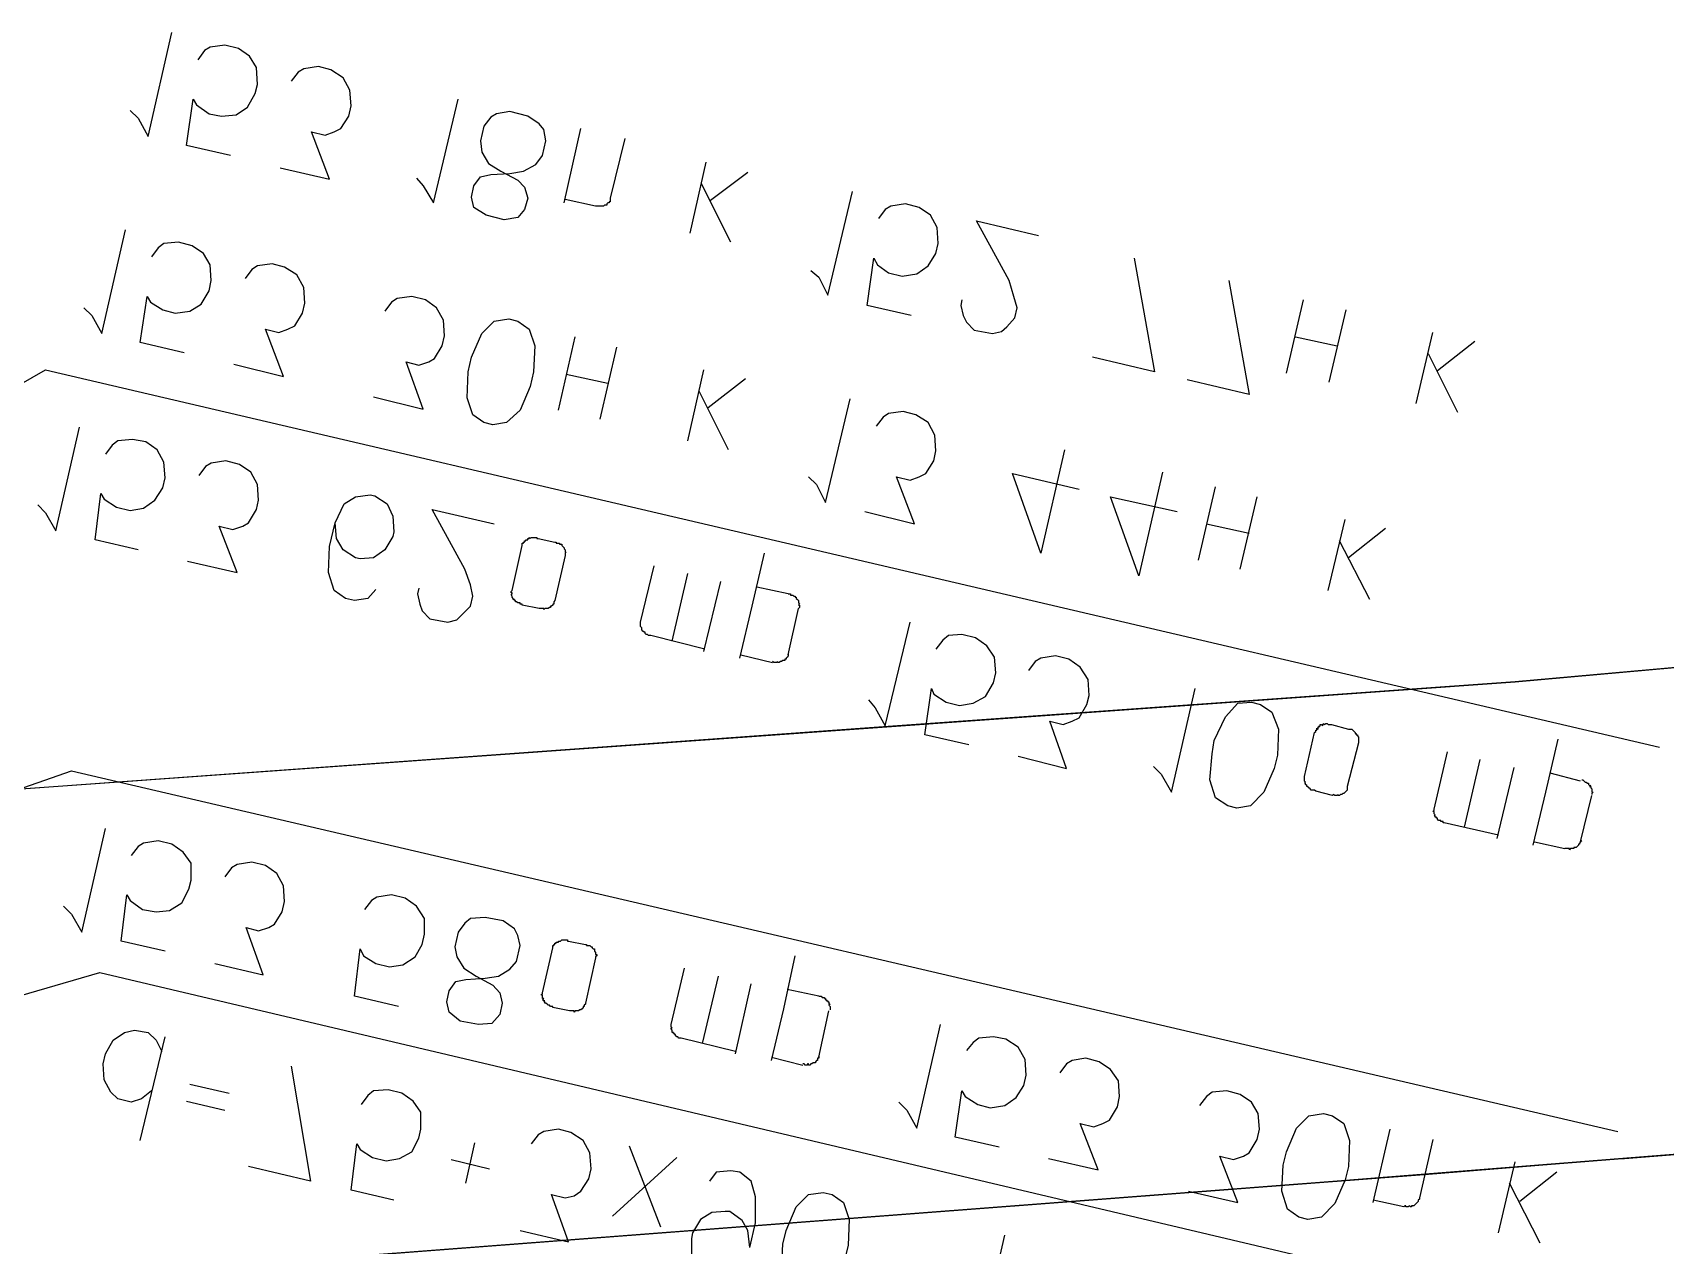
# Model space of a CAD drawing. Header units: metres. Extents: x 20 to 357, y 34 to 206.
# Drawn here: x 293.61 to 309.54, y 60.4 to 72.24 of the extents above; entities that cross this region are included whole.
import ezdxf

# ---------------------------------------------------------------- set-up
doc = ezdxf.new("R2010")
doc.units = ezdxf.units.M
for name, color, linetype in [('GRASS', 7, 'Continuous'), ('HEAT', 7, 'Continuous'), ('ROAD', 7, 'Continuous')]:
    doc.layers.add(name, color=color, linetype=linetype)

msp = doc.modelspace()

# ---------------------------------------------------------------- linework, layer by layer
at = {"layer": 'GRASS'}
for points in [[(324.94, 67.408), (308.08, 65.901), (301.734, 65.45), (286.974, 64.383), (285.457, 64.273), (273.722, 63.349), (270.422, 63.063), (263.031, 62.425), (257.994, 62.073), (250.581, 61.568), (248.129, 61.963)], [(318.532, 34.39), (301.159, 38.955), (301.173, 39.01), (301.91, 42.959), (303.175, 49.756), (287.821, 52.626), (285.534, 53.055), (287.876, 59.61), (290.395, 59.808), (307.233, 61.095), (308.432, 61.194), (309.125, 61.249), (309.147, 61.249), (325.259, 62.535)]]:
    msp.add_lwpolyline(points, dxfattribs=at)
at = {"layer": 'HEAT'}
for points in [[(294.563, 71.477), (294.64, 71.4), (294.64, 71.4), (294.739, 71.224), (294.739, 71.224), (294.97, 72.236)], [(295.542, 71.037), (295.113, 71.136), (295.113, 71.136), (295.179, 71.587), (295.179, 71.587), (295.212, 71.532), (295.212, 71.532), (295.333, 71.444), (295.333, 71.444), (295.454, 71.422), (295.454, 71.422), (295.597, 71.433), (295.597, 71.433), (295.707, 71.51), (295.707, 71.51), (295.784, 71.642), (295.784, 71.642), (295.806, 71.73), (295.806, 71.73), (295.795, 71.895), (295.795, 71.895), (295.729, 72.005), (295.729, 72.005), (295.619, 72.082), (295.619, 72.082), (295.487, 72.115), (295.487, 72.115), (295.344, 72.093), (295.344, 72.093), (295.289, 72.06), (295.289, 72.06), (295.223, 71.972)], [(296.026, 70.916), (296.51, 70.806), (296.51, 70.806), (296.334, 71.268), (296.334, 71.268), (296.466, 71.235), (296.466, 71.235), (296.554, 71.268), (296.554, 71.268), (296.62, 71.301), (296.62, 71.301), (296.697, 71.422), (296.697, 71.422), (296.719, 71.521), (296.719, 71.521), (296.708, 71.675), (296.708, 71.675), (296.642, 71.796), (296.642, 71.796), (296.521, 71.873), (296.521, 71.873), (296.4, 71.906), (296.4, 71.906), (296.257, 71.884), (296.257, 71.884), (296.202, 71.851), (296.202, 71.851), (296.136, 71.763)], [(297.357, 70.817), (297.423, 70.74), (297.423, 70.74), (297.522, 70.575), (297.522, 70.575), (297.763, 71.587)], [(298.038, 70.454), (297.917, 70.531), (297.917, 70.531), (297.895, 70.63), (297.895, 70.63), (297.917, 70.74), (297.917, 70.74), (297.983, 70.828), (297.983, 70.828), (298.082, 70.85), (298.082, 70.85), (298.269, 70.861), (298.269, 70.861), (298.401, 70.883), (298.401, 70.883), (298.522, 70.949), (298.522, 70.949), (298.588, 71.037), (298.588, 71.037), (298.621, 71.18), (298.621, 71.18), (298.599, 71.29), (298.599, 71.29), (298.555, 71.345), (298.555, 71.345), (298.445, 71.422), (298.445, 71.422), (298.269, 71.466), (298.269, 71.466), (298.137, 71.444), (298.137, 71.444), (298.082, 71.411), (298.082, 71.411), (298.016, 71.323), (298.016, 71.323), (297.983, 71.18), (297.983, 71.18), (297.994, 71.07), (297.994, 71.07), (298.06, 70.96), (298.06, 70.96), (298.181, 70.883), (298.181, 70.883), (298.346, 70.795), (298.346, 70.795), (298.412, 70.729), (298.412, 70.729), (298.445, 70.619), (298.445, 70.619), (298.412, 70.509), (298.412, 70.509), (298.346, 70.432), (298.346, 70.432), (298.214, 70.41), (298.214, 70.41), (298.038, 70.454)], [(298.797, 70.575), (298.962, 71.301)], [(299.391, 71.202), (299.248, 70.619), (299.248, 70.619), (299.248, 70.608), (299.248, 70.608), (299.248, 70.597), (299.248, 70.597), (299.248, 70.586), (299.248, 70.586), (299.237, 70.586), (299.237, 70.586), (299.237, 70.575), (299.237, 70.575), (299.226, 70.575), (299.226, 70.575), (299.215, 70.564), (299.215, 70.564), (299.215, 70.553), (299.215, 70.553), (299.204, 70.553), (299.204, 70.553), (299.193, 70.553), (299.193, 70.553), (299.182, 70.542), (299.182, 70.542), (299.171, 70.542), (299.171, 70.542), (299.16, 70.542), (299.16, 70.542), (299.149, 70.542), (299.149, 70.542), (299.138, 70.542), (299.138, 70.542), (299.127, 70.542), (299.127, 70.542), (299.116, 70.542), (299.116, 70.542), (299.105, 70.542), (299.105, 70.542), (298.808, 70.608)], [(300.029, 70.278), (300.183, 70.971)], [(300.425, 70.19), (300.139, 70.762)], [(300.59, 70.872), (300.227, 70.597)], [(301.206, 69.915), (301.283, 69.849), (301.283, 69.849), (301.371, 69.673), (301.371, 69.673), (301.613, 70.685)], [(302.185, 69.475), (301.756, 69.574), (301.756, 69.574), (301.822, 70.036), (301.822, 70.036), (301.855, 69.97), (301.855, 69.97), (301.965, 69.893), (301.965, 69.893), (302.097, 69.86), (302.097, 69.86), (302.24, 69.882), (302.24, 69.882), (302.35, 69.959), (302.35, 69.959), (302.427, 70.08), (302.427, 70.08), (302.449, 70.179), (302.449, 70.179), (302.438, 70.333), (302.438, 70.333), (302.372, 70.454), (302.372, 70.454), (302.262, 70.531), (302.262, 70.531), (302.13, 70.564), (302.13, 70.564), (301.987, 70.542), (301.987, 70.542), (301.932, 70.509), (301.932, 70.509), (301.866, 70.421)], [(294.112, 69.552), (294.189, 69.475), (294.189, 69.475), (294.288, 69.299), (294.288, 69.299), (294.519, 70.311)], [(302.68, 69.629), (302.669, 69.574), (302.669, 69.574), (302.691, 69.475), (302.691, 69.475), (302.724, 69.409), (302.724, 69.409), (302.801, 69.332), (302.801, 69.332), (302.977, 69.299), (302.977, 69.299), (303.065, 69.321), (303.065, 69.321), (303.12, 69.365), (303.12, 69.365), (303.197, 69.453), (303.197, 69.453), (303.219, 69.552), (303.219, 69.552), (303.186, 69.662), (303.186, 69.662), (303.142, 69.816), (303.142, 69.816), (302.823, 70.399), (302.823, 70.399), (303.428, 70.256)], [(295.091, 69.112), (294.662, 69.211), (294.662, 69.211), (294.728, 69.662), (294.728, 69.662), (294.761, 69.607), (294.761, 69.607), (294.882, 69.53), (294.882, 69.53), (295.003, 69.497), (295.003, 69.497), (295.146, 69.519), (295.146, 69.519), (295.256, 69.585), (295.256, 69.585), (295.333, 69.717), (295.333, 69.717), (295.355, 69.816), (295.355, 69.816), (295.344, 69.97), (295.344, 69.97), (295.278, 70.08), (295.278, 70.08), (295.168, 70.157), (295.168, 70.157), (295.036, 70.19), (295.036, 70.19), (294.893, 70.179), (294.893, 70.179), (294.838, 70.135), (294.838, 70.135), (294.772, 70.047)], [(295.575, 69.002), (296.059, 68.881), (296.059, 68.881), (295.883, 69.343), (295.883, 69.343), (296.015, 69.31), (296.015, 69.31), (296.103, 69.343), (296.103, 69.343), (296.169, 69.376), (296.169, 69.376), (296.246, 69.497), (296.246, 69.497), (296.268, 69.596), (296.268, 69.596), (296.257, 69.75), (296.257, 69.75), (296.191, 69.871), (296.191, 69.871), (296.07, 69.948), (296.07, 69.948), (295.949, 69.981), (295.949, 69.981), (295.806, 69.959), (295.806, 69.959), (295.751, 69.926), (295.751, 69.926), (295.685, 69.838)], [(304.362, 70.036), (304.56, 68.925), (304.56, 68.925), (303.955, 69.068)], [(305.286, 69.816), (305.484, 68.705), (305.484, 68.705), (304.879, 68.848)], [(296.939, 68.683), (297.423, 68.562), (297.423, 68.562), (297.258, 69.024), (297.258, 69.024), (297.379, 68.991), (297.379, 68.991), (297.478, 69.024), (297.478, 69.024), (297.532, 69.057), (297.532, 69.057), (297.609, 69.178), (297.609, 69.178), (297.631, 69.277), (297.631, 69.277), (297.62, 69.431), (297.62, 69.431), (297.554, 69.552), (297.554, 69.552), (297.445, 69.629), (297.445, 69.629), (297.313, 69.662), (297.313, 69.662), (297.17, 69.64), (297.17, 69.64), (297.115, 69.607), (297.115, 69.607), (297.049, 69.519)], [(305.847, 68.914), (306.012, 69.629)], [(306.265, 68.826), (306.43, 69.53)], [(298.016, 68.43), (297.906, 68.507), (297.906, 68.507), (297.851, 68.672), (297.851, 68.672), (297.862, 68.925), (297.862, 68.925), (297.895, 69.068), (297.895, 69.068), (297.994, 69.299), (297.994, 69.299), (298.115, 69.42), (298.115, 69.42), (298.258, 69.442), (298.258, 69.442), (298.346, 69.42), (298.346, 69.42), (298.456, 69.343), (298.456, 69.343), (298.511, 69.178), (298.511, 69.178), (298.5, 68.925), (298.5, 68.925), (298.467, 68.782), (298.467, 68.782), (298.368, 68.551), (298.368, 68.551), (298.236, 68.43), (298.236, 68.43), (298.104, 68.408), (298.104, 68.408), (298.016, 68.43)], [(307.112, 68.617), (307.277, 69.31)], [(298.742, 68.551), (298.907, 69.266)], [(299.149, 68.463), (299.314, 69.167)], [(305.935, 69.266), (306.342, 69.178)], [(307.684, 69.222), (307.321, 68.936)], [(307.519, 68.529), (307.233, 69.101)], [(281.376, 62.139), (280.694, 61.447), (280.694, 61.447), (293.738, 68.947), (293.738, 68.947), (309.487, 65.263)], [(298.819, 68.903), (299.226, 68.815)], [(300.007, 68.254), (300.161, 68.947)], [(300.568, 68.859), (300.205, 68.573)], [(300.403, 68.166), (300.117, 68.738)], [(301.184, 67.902), (301.261, 67.825), (301.261, 67.825), (301.349, 67.65), (301.349, 67.65), (301.591, 68.661)], [(301.734, 67.562), (302.218, 67.441), (302.218, 67.441), (302.042, 67.902), (302.042, 67.902), (302.174, 67.869), (302.174, 67.869), (302.262, 67.902), (302.262, 67.902), (302.328, 67.935), (302.328, 67.935), (302.405, 68.056), (302.405, 68.056), (302.427, 68.155), (302.427, 68.155), (302.416, 68.309), (302.416, 68.309), (302.35, 68.43), (302.35, 68.43), (302.229, 68.507), (302.229, 68.507), (302.108, 68.54), (302.108, 68.54), (301.965, 68.518), (301.965, 68.518), (301.91, 68.485), (301.91, 68.485), (301.844, 68.397)], [(293.661, 67.628), (293.738, 67.551), (293.738, 67.551), (293.837, 67.375), (293.837, 67.375), (294.068, 68.386)], [(294.64, 67.188), (294.222, 67.287), (294.222, 67.287), (294.277, 67.738), (294.277, 67.738), (294.31, 67.683), (294.31, 67.683), (294.431, 67.606), (294.431, 67.606), (294.563, 67.573), (294.563, 67.573), (294.695, 67.595), (294.695, 67.595), (294.805, 67.672), (294.805, 67.672), (294.882, 67.793), (294.882, 67.793), (294.904, 67.891), (294.904, 67.891), (294.893, 68.045), (294.893, 68.045), (294.827, 68.166), (294.827, 68.166), (294.717, 68.243), (294.717, 68.243), (294.585, 68.265), (294.585, 68.265), (294.442, 68.254), (294.442, 68.254), (294.387, 68.21), (294.387, 68.21), (294.321, 68.122)], [(295.124, 67.078), (295.608, 66.968), (295.608, 66.968), (295.432, 67.419), (295.432, 67.419), (295.564, 67.386), (295.564, 67.386), (295.663, 67.419), (295.663, 67.419), (295.718, 67.452), (295.718, 67.452), (295.795, 67.584), (295.795, 67.584), (295.817, 67.672), (295.817, 67.672), (295.806, 67.825), (295.806, 67.825), (295.74, 67.946), (295.74, 67.946), (295.63, 68.023), (295.63, 68.023), (295.498, 68.056), (295.498, 68.056), (295.355, 68.034), (295.355, 68.034), (295.3, 68.001), (295.3, 68.001), (295.234, 67.913)], [(303.68, 68.166), (303.449, 67.155), (303.449, 67.155), (303.175, 67.935), (303.175, 67.935), (303.823, 67.782)], [(304.637, 67.946), (304.406, 66.935), (304.406, 66.935), (304.131, 67.705), (304.131, 67.705), (304.78, 67.562)], [(296.961, 66.803), (296.884, 66.715), (296.884, 66.715), (296.752, 66.693), (296.752, 66.693), (296.664, 66.715), (296.664, 66.715), (296.554, 66.792), (296.554, 66.792), (296.499, 66.968), (296.499, 66.968), (296.51, 67.221), (296.51, 67.221), (296.565, 67.452), (296.565, 67.452), (296.653, 67.639), (296.653, 67.639), (296.763, 67.705), (296.763, 67.705), (296.906, 67.727), (296.906, 67.727), (296.95, 67.716), (296.95, 67.716), (297.071, 67.639), (297.071, 67.639), (297.126, 67.518), (297.126, 67.518), (297.137, 67.364), (297.137, 67.364), (297.126, 67.32), (297.126, 67.32), (297.049, 67.188), (297.049, 67.188), (296.939, 67.111), (296.939, 67.111), (296.807, 67.1), (296.807, 67.1), (296.763, 67.111), (296.763, 67.111), (296.642, 67.188), (296.642, 67.188), (296.576, 67.298), (296.576, 67.298), (296.565, 67.452)], [(304.989, 67.089), (305.154, 67.803)], [(297.379, 66.814), (297.368, 66.759), (297.368, 66.759), (297.39, 66.66), (297.39, 66.66), (297.412, 66.594), (297.412, 66.594), (297.489, 66.517), (297.489, 66.517), (297.664, 66.484), (297.664, 66.484), (297.752, 66.506), (297.752, 66.506), (297.807, 66.561), (297.807, 66.561), (297.884, 66.638), (297.884, 66.638), (297.906, 66.737), (297.906, 66.737), (297.884, 66.847), (297.884, 66.847), (297.829, 67.001), (297.829, 67.001), (297.511, 67.584), (297.511, 67.584), (298.115, 67.441)], [(305.396, 67.001), (305.561, 67.705)], [(305.066, 67.441), (305.484, 67.353)], [(306.254, 66.792), (306.419, 67.485)], [(306.815, 67.397), (306.452, 67.111)], [(298.39, 67.232), (298.39, 67.243), (298.39, 67.243), (298.39, 67.254), (298.39, 67.254), (298.401, 67.254), (298.401, 67.254), (298.401, 67.265), (298.401, 67.265), (298.412, 67.265), (298.412, 67.265), (298.412, 67.276), (298.412, 67.276), (298.423, 67.276), (298.423, 67.276), (298.423, 67.287), (298.423, 67.287), (298.434, 67.287), (298.434, 67.287), (298.445, 67.287), (298.445, 67.287), (298.445, 67.298), (298.445, 67.298), (298.456, 67.298), (298.456, 67.298), (298.456, 67.309), (298.456, 67.309), (298.467, 67.298), (298.467, 67.298), (298.478, 67.309), (298.478, 67.309), (298.489, 67.309), (298.489, 67.309), (298.5, 67.309), (298.5, 67.309), (298.511, 67.309), (298.511, 67.309), (298.522, 67.309), (298.522, 67.309), (298.533, 67.309), (298.533, 67.309), (298.533, 67.298), (298.533, 67.298), (298.544, 67.298)], [(298.544, 67.298), (298.709, 67.265)], [(298.709, 67.265), (298.72, 67.265), (298.72, 67.265), (298.72, 67.254), (298.72, 67.254), (298.731, 67.254), (298.731, 67.254), (298.742, 67.254), (298.742, 67.254), (298.753, 67.254), (298.753, 67.254), (298.753, 67.243), (298.753, 67.243), (298.764, 67.243), (298.764, 67.243), (298.775, 67.243), (298.775, 67.243), (298.775, 67.232), (298.775, 67.232), (298.786, 67.221), (298.786, 67.221), (298.797, 67.21), (298.797, 67.21), (298.797, 67.199), (298.797, 67.199), (298.808, 67.188), (298.808, 67.188), (298.808, 67.177), (298.808, 67.177), (298.808, 67.166), (298.808, 67.166), (298.819, 67.166), (298.819, 67.166), (298.808, 67.155), (298.808, 67.155), (298.808, 67.144), (298.808, 67.144), (298.808, 67.133)], [(306.661, 66.704), (306.364, 67.276)], [(298.291, 66.792), (298.39, 67.232)], [(298.808, 67.133), (298.709, 66.693)], [(300.513, 66.132), (300.634, 66.638), (300.634, 66.638), (300.755, 67.155)], [(300.172, 66.22), (299.644, 66.352), (299.644, 66.352), (299.633, 66.352), (299.633, 66.352), (299.622, 66.352), (299.622, 66.352), (299.611, 66.363), (299.611, 66.363), (299.6, 66.363), (299.6, 66.363), (299.589, 66.374), (299.589, 66.374), (299.589, 66.385), (299.589, 66.385), (299.578, 66.385), (299.578, 66.385), (299.567, 66.396), (299.567, 66.396), (299.556, 66.407), (299.556, 66.407), (299.556, 66.418), (299.556, 66.418), (299.556, 66.429), (299.556, 66.429), (299.545, 66.44), (299.545, 66.44), (299.545, 66.451), (299.545, 66.451), (299.545, 66.462), (299.545, 66.462), (299.545, 66.473), (299.545, 66.473), (299.545, 66.484), (299.545, 66.484), (299.677, 67.034)], [(299.853, 66.297), (300.007, 66.957)], [(298.39, 66.649), (298.39, 66.66), (298.39, 66.66), (298.379, 66.66), (298.379, 66.66), (298.368, 66.66), (298.368, 66.66), (298.368, 66.671), (298.368, 66.671), (298.357, 66.671), (298.357, 66.671), (298.346, 66.671), (298.346, 66.671), (298.335, 66.682), (298.335, 66.682), (298.324, 66.682), (298.324, 66.682), (298.324, 66.693), (298.324, 66.693), (298.313, 66.693), (298.313, 66.693), (298.313, 66.704), (298.313, 66.704), (298.302, 66.704), (298.302, 66.704), (298.302, 66.715), (298.302, 66.715), (298.291, 66.726), (298.291, 66.726), (298.291, 66.737), (298.291, 66.737), (298.28, 66.748), (298.28, 66.748), (298.291, 66.759), (298.291, 66.759), (298.291, 66.77), (298.291, 66.77), (298.28, 66.77), (298.28, 66.77), (298.28, 66.781), (298.28, 66.781), (298.291, 66.792)], [(300.161, 66.198), (300.326, 66.88)], [(300.986, 66.759), (300.678, 66.825)], [(298.555, 66.616), (298.39, 66.649)], [(298.709, 66.693), (298.698, 66.682), (298.698, 66.682), (298.698, 66.671), (298.698, 66.671), (298.698, 66.66), (298.698, 66.66), (298.687, 66.66), (298.687, 66.66), (298.687, 66.649), (298.687, 66.649), (298.676, 66.638), (298.676, 66.638), (298.665, 66.638), (298.665, 66.638), (298.665, 66.627), (298.665, 66.627), (298.654, 66.627), (298.654, 66.627), (298.643, 66.616), (298.643, 66.616), (298.632, 66.616), (298.632, 66.616), (298.621, 66.616), (298.621, 66.616), (298.61, 66.616), (298.61, 66.616), (298.599, 66.605), (298.599, 66.605), (298.599, 66.616), (298.599, 66.616), (298.588, 66.616), (298.588, 66.616), (298.577, 66.616), (298.577, 66.616), (298.566, 66.616), (298.566, 66.616), (298.555, 66.616)], [(300.986, 66.759), (300.997, 66.759), (300.997, 66.759), (301.008, 66.759), (301.008, 66.759), (301.008, 66.748), (301.008, 66.748), (301.019, 66.748), (301.019, 66.748), (301.03, 66.748), (301.03, 66.748), (301.041, 66.737), (301.041, 66.737), (301.052, 66.737), (301.052, 66.737), (301.052, 66.726), (301.052, 66.726), (301.063, 66.726), (301.063, 66.726), (301.063, 66.715), (301.063, 66.715), (301.074, 66.704), (301.074, 66.704), (301.085, 66.693), (301.085, 66.693), (301.085, 66.682), (301.085, 66.682), (301.085, 66.671), (301.085, 66.671), (301.096, 66.66), (301.096, 66.66), (301.085, 66.649), (301.085, 66.649), (301.096, 66.649), (301.096, 66.649), (301.096, 66.638), (301.096, 66.638), (301.096, 66.627), (301.096, 66.627), (301.085, 66.616)], [(300.986, 66.165), (301.085, 66.616)], [(301.767, 65.725), (301.833, 65.648), (301.833, 65.648), (301.932, 65.472), (301.932, 65.472), (302.174, 66.484)], [(302.746, 65.285), (302.317, 65.384), (302.317, 65.384), (302.383, 65.835), (302.383, 65.835), (302.405, 65.78), (302.405, 65.78), (302.526, 65.703), (302.526, 65.703), (302.658, 65.67), (302.658, 65.67), (302.79, 65.692), (302.79, 65.692), (302.911, 65.758), (302.911, 65.758), (302.988, 65.89), (302.988, 65.89), (303.01, 65.989), (303.01, 65.989), (302.999, 66.143), (302.999, 66.143), (302.922, 66.253), (302.922, 66.253), (302.812, 66.33), (302.812, 66.33), (302.68, 66.363), (302.68, 66.363), (302.548, 66.352), (302.548, 66.352), (302.493, 66.308), (302.493, 66.308), (302.427, 66.22)], [(300.524, 66.165), (300.832, 66.088)], [(300.986, 66.176), (300.986, 66.165), (300.986, 66.165), (300.986, 66.154), (300.986, 66.154), (300.975, 66.143), (300.975, 66.143), (300.964, 66.132), (300.964, 66.132), (300.964, 66.121), (300.964, 66.121), (300.953, 66.121), (300.953, 66.121), (300.953, 66.11), (300.953, 66.11), (300.942, 66.11), (300.942, 66.11), (300.931, 66.11), (300.931, 66.11), (300.92, 66.099), (300.92, 66.099), (300.909, 66.099), (300.909, 66.099), (300.898, 66.088), (300.898, 66.088), (300.887, 66.088), (300.887, 66.088), (300.876, 66.099), (300.876, 66.099), (300.876, 66.088), (300.876, 66.088), (300.865, 66.088), (300.865, 66.088), (300.854, 66.088), (300.854, 66.088), (300.843, 66.088), (300.843, 66.088), (300.832, 66.099)], [(303.23, 65.175), (303.702, 65.054), (303.702, 65.054), (303.537, 65.516), (303.537, 65.516), (303.669, 65.483), (303.669, 65.483), (303.757, 65.516), (303.757, 65.516), (303.823, 65.549), (303.823, 65.549), (303.9, 65.681), (303.9, 65.681), (303.922, 65.769), (303.922, 65.769), (303.911, 65.923), (303.911, 65.923), (303.834, 66.044), (303.834, 66.044), (303.724, 66.121), (303.724, 66.121), (303.592, 66.154), (303.592, 66.154), (303.449, 66.132), (303.449, 66.132), (303.394, 66.099), (303.394, 66.099), (303.329, 66.011)], [(304.549, 65.076), (304.626, 64.999), (304.626, 64.999), (304.725, 64.823), (304.725, 64.823), (304.956, 65.835)], [(305.275, 64.691), (305.154, 64.768), (305.154, 64.768), (305.099, 64.944), (305.099, 64.944), (305.121, 65.197), (305.121, 65.197), (305.143, 65.329), (305.143, 65.329), (305.253, 65.56), (305.253, 65.56), (305.374, 65.692), (305.374, 65.692), (305.506, 65.703), (305.506, 65.703), (305.594, 65.681), (305.594, 65.681), (305.704, 65.604), (305.704, 65.604), (305.77, 65.439), (305.77, 65.439), (305.759, 65.186), (305.759, 65.186), (305.726, 65.054), (305.726, 65.054), (305.627, 64.823), (305.627, 64.823), (305.495, 64.691), (305.495, 64.691), (305.363, 64.669), (305.363, 64.669), (305.275, 64.691)], [(306.122, 65.406), (306.133, 65.417), (306.133, 65.417), (306.133, 65.428), (306.133, 65.428), (306.144, 65.428), (306.144, 65.428), (306.144, 65.439), (306.144, 65.439), (306.144, 65.45), (306.144, 65.45), (306.155, 65.439), (306.155, 65.439), (306.155, 65.45), (306.155, 65.45), (306.155, 65.461), (306.155, 65.461), (306.166, 65.461), (306.166, 65.461), (306.166, 65.472), (306.166, 65.472), (306.166, 65.461), (306.166, 65.461), (306.177, 65.472), (306.177, 65.472), (306.177, 65.483), (306.177, 65.483), (306.188, 65.483), (306.188, 65.483), (306.199, 65.472), (306.199, 65.472), (306.199, 65.483), (306.199, 65.483), (306.21, 65.483), (306.21, 65.483), (306.21, 65.494), (306.21, 65.494), (306.221, 65.483), (306.221, 65.483), (306.232, 65.494), (306.232, 65.494), (306.243, 65.494), (306.243, 65.494), (306.254, 65.483), (306.254, 65.483), (306.265, 65.483), (306.265, 65.483), (306.276, 65.483), (306.276, 65.483), (306.287, 65.483)], [(306.023, 64.977), (306.122, 65.406)], [(306.287, 65.483), (306.452, 65.439)], [(306.452, 65.439), (306.463, 65.439), (306.463, 65.439), (306.474, 65.439), (306.474, 65.439), (306.485, 65.439), (306.485, 65.439), (306.496, 65.428), (306.496, 65.428), (306.507, 65.417), (306.507, 65.417), (306.518, 65.406), (306.518, 65.406), (306.518, 65.395), (306.518, 65.395), (306.529, 65.395), (306.529, 65.395), (306.529, 65.384), (306.529, 65.384), (306.54, 65.384), (306.54, 65.384), (306.54, 65.373), (306.54, 65.373), (306.551, 65.362), (306.551, 65.362), (306.551, 65.351), (306.551, 65.351), (306.551, 65.34), (306.551, 65.34), (306.551, 65.329), (306.551, 65.329), (306.551, 65.318), (306.551, 65.318), (306.551, 65.307)], [(308.256, 64.306), (308.377, 64.823), (308.377, 64.823), (308.498, 65.34)], [(306.551, 65.307), (306.441, 64.878)], [(307.915, 64.405), (307.387, 64.526), (307.387, 64.526), (307.376, 64.526), (307.376, 64.526), (307.376, 64.537), (307.376, 64.537), (307.365, 64.537), (307.365, 64.537), (307.354, 64.537), (307.354, 64.537), (307.354, 64.548), (307.354, 64.548), (307.343, 64.548), (307.343, 64.548), (307.332, 64.548), (307.332, 64.548), (307.321, 64.559), (307.321, 64.559), (307.321, 64.57), (307.321, 64.57), (307.31, 64.57), (307.31, 64.57), (307.31, 64.581), (307.31, 64.581), (307.299, 64.581), (307.299, 64.581), (307.299, 64.592), (307.299, 64.592), (307.288, 64.592), (307.288, 64.592), (307.299, 64.603), (307.299, 64.603), (307.288, 64.614), (307.288, 64.614), (307.288, 64.625), (307.288, 64.625), (307.288, 64.636), (307.288, 64.636), (307.277, 64.636), (307.277, 64.636), (307.288, 64.647), (307.288, 64.647), (307.288, 64.658), (307.288, 64.658), (307.42, 65.219)], [(283.488, 61.645), (282.696, 61.084), (282.696, 61.084), (293.991, 65.032), (293.991, 65.032), (309.081, 61.513)], [(307.585, 64.482), (307.739, 65.142)], [(307.904, 64.372), (308.069, 65.065)], [(308.718, 64.933), (308.421, 65.01)], [(306.133, 64.834), (306.122, 64.845), (306.122, 64.845), (306.111, 64.845), (306.111, 64.845), (306.1, 64.845), (306.1, 64.845), (306.089, 64.845), (306.089, 64.845), (306.078, 64.856), (306.078, 64.856), (306.067, 64.867), (306.067, 64.867), (306.056, 64.878), (306.056, 64.878), (306.045, 64.878), (306.045, 64.878), (306.045, 64.889), (306.045, 64.889), (306.034, 64.9), (306.034, 64.9), (306.034, 64.911), (306.034, 64.911), (306.023, 64.911), (306.023, 64.911), (306.034, 64.922), (306.034, 64.922), (306.023, 64.933), (306.023, 64.933), (306.023, 64.944), (306.023, 64.944), (306.023, 64.955), (306.023, 64.955), (306.023, 64.966), (306.023, 64.966), (306.023, 64.977)], [(306.441, 64.878), (306.441, 64.867), (306.441, 64.867), (306.441, 64.856), (306.441, 64.856), (306.441, 64.845), (306.441, 64.845), (306.43, 64.834), (306.43, 64.834), (306.419, 64.823), (306.419, 64.823), (306.408, 64.812), (306.408, 64.812), (306.397, 64.812), (306.397, 64.812), (306.386, 64.801), (306.386, 64.801), (306.375, 64.801), (306.375, 64.801), (306.364, 64.79), (306.364, 64.79), (306.353, 64.79), (306.353, 64.79), (306.353, 64.801), (306.353, 64.801), (306.342, 64.79), (306.342, 64.79), (306.331, 64.79), (306.331, 64.79), (306.32, 64.79), (306.32, 64.79), (306.309, 64.801), (306.309, 64.801), (306.298, 64.79)], [(308.729, 64.944), (308.74, 64.944), (308.74, 64.944), (308.751, 64.933), (308.751, 64.933), (308.762, 64.922), (308.762, 64.922), (308.773, 64.922), (308.773, 64.922), (308.784, 64.911), (308.784, 64.911), (308.795, 64.911), (308.795, 64.911), (308.795, 64.9), (308.795, 64.9), (308.806, 64.889), (308.806, 64.889), (308.817, 64.889), (308.817, 64.889), (308.806, 64.878), (308.806, 64.878), (308.817, 64.878), (308.817, 64.878), (308.817, 64.867), (308.817, 64.867), (308.828, 64.856), (308.828, 64.856), (308.828, 64.845), (308.828, 64.845), (308.828, 64.834), (308.828, 64.834), (308.828, 64.823), (308.828, 64.823), (308.839, 64.823), (308.839, 64.823), (308.828, 64.812), (308.828, 64.812), (308.828, 64.801)], [(306.298, 64.79), (306.133, 64.834)], [(308.718, 64.339), (308.828, 64.79)], [(293.914, 63.712), (293.991, 63.635), (293.991, 63.635), (294.09, 63.459), (294.09, 63.459), (294.321, 64.471)], [(294.904, 63.272), (294.475, 63.371), (294.475, 63.371), (294.53, 63.822), (294.53, 63.822), (294.563, 63.767), (294.563, 63.767), (294.684, 63.679), (294.684, 63.679), (294.816, 63.657), (294.816, 63.657), (294.948, 63.668), (294.948, 63.668), (295.069, 63.745), (295.069, 63.745), (295.135, 63.877), (295.135, 63.877), (295.157, 63.965), (295.157, 63.965), (295.157, 64.13), (295.157, 64.13), (295.08, 64.24), (295.08, 64.24), (294.97, 64.317), (294.97, 64.317), (294.838, 64.35), (294.838, 64.35), (294.695, 64.328), (294.695, 64.328), (294.64, 64.295), (294.64, 64.295), (294.574, 64.207)], [(308.267, 64.339), (308.564, 64.273)], [(308.729, 64.35), (308.718, 64.339), (308.718, 64.339), (308.707, 64.328), (308.707, 64.328), (308.707, 64.317), (308.707, 64.317), (308.696, 64.317), (308.696, 64.317), (308.696, 64.306), (308.696, 64.306), (308.685, 64.295), (308.685, 64.295), (308.674, 64.284), (308.674, 64.284), (308.663, 64.284), (308.663, 64.284), (308.652, 64.284), (308.652, 64.284), (308.652, 64.273), (308.652, 64.273), (308.641, 64.273), (308.641, 64.273), (308.63, 64.273), (308.63, 64.273), (308.619, 64.273), (308.619, 64.273), (308.608, 64.262), (308.608, 64.262), (308.608, 64.273), (308.608, 64.273), (308.597, 64.273), (308.597, 64.273), (308.586, 64.273), (308.586, 64.273), (308.575, 64.273), (308.575, 64.273), (308.564, 64.273)], [(295.388, 63.151), (295.861, 63.041), (295.861, 63.041), (295.696, 63.503), (295.696, 63.503), (295.817, 63.47), (295.817, 63.47), (295.916, 63.503), (295.916, 63.503), (295.971, 63.536), (295.971, 63.536), (296.048, 63.657), (296.048, 63.657), (296.07, 63.756), (296.07, 63.756), (296.059, 63.91), (296.059, 63.91), (295.993, 64.031), (295.993, 64.031), (295.883, 64.108), (295.883, 64.108), (295.751, 64.141), (295.751, 64.141), (295.608, 64.119), (295.608, 64.119), (295.553, 64.086), (295.553, 64.086), (295.487, 63.998)], [(297.181, 62.733), (296.752, 62.832), (296.752, 62.832), (296.807, 63.294), (296.807, 63.294), (296.84, 63.228), (296.84, 63.228), (296.961, 63.151), (296.961, 63.151), (297.093, 63.118), (297.093, 63.118), (297.225, 63.14), (297.225, 63.14), (297.346, 63.217), (297.346, 63.217), (297.412, 63.338), (297.412, 63.338), (297.434, 63.437), (297.434, 63.437), (297.434, 63.591), (297.434, 63.591), (297.357, 63.712), (297.357, 63.712), (297.247, 63.789), (297.247, 63.789), (297.115, 63.822), (297.115, 63.822), (296.972, 63.8), (296.972, 63.8), (296.917, 63.767), (296.917, 63.767), (296.851, 63.679)], [(297.785, 62.59), (297.675, 62.678), (297.675, 62.678), (297.653, 62.777), (297.653, 62.777), (297.675, 62.887), (297.675, 62.887), (297.741, 62.975), (297.741, 62.975), (297.84, 62.997), (297.84, 62.997), (298.027, 63.008), (298.027, 63.008), (298.159, 63.03), (298.159, 63.03), (298.269, 63.096), (298.269, 63.096), (298.335, 63.173), (298.335, 63.173), (298.368, 63.327), (298.368, 63.327), (298.346, 63.426), (298.346, 63.426), (298.313, 63.492), (298.313, 63.492), (298.203, 63.569), (298.203, 63.569), (298.027, 63.602), (298.027, 63.602), (297.884, 63.591), (297.884, 63.591), (297.829, 63.547), (297.829, 63.547), (297.763, 63.459), (297.763, 63.459), (297.73, 63.316), (297.73, 63.316), (297.752, 63.217), (297.752, 63.217), (297.818, 63.107), (297.818, 63.107), (297.939, 63.03), (297.939, 63.03), (298.104, 62.942), (298.104, 62.942), (298.17, 62.865), (298.17, 62.865), (298.192, 62.766), (298.192, 62.766), (298.17, 62.656), (298.17, 62.656), (298.093, 62.568), (298.093, 62.568), (297.961, 62.557), (297.961, 62.557), (297.785, 62.59)], [(298.588, 62.865), (298.687, 63.305)], [(298.687, 63.305), (298.687, 63.316), (298.687, 63.316), (298.687, 63.327), (298.687, 63.327), (298.698, 63.327), (298.698, 63.327), (298.698, 63.338), (298.698, 63.338), (298.709, 63.338), (298.709, 63.338), (298.709, 63.349), (298.709, 63.349), (298.72, 63.349), (298.72, 63.349), (298.72, 63.36), (298.72, 63.36), (298.731, 63.36), (298.731, 63.36), (298.742, 63.36), (298.742, 63.36), (298.742, 63.371), (298.742, 63.371), (298.753, 63.371), (298.753, 63.371), (298.764, 63.371), (298.764, 63.371), (298.775, 63.382), (298.775, 63.382), (298.786, 63.382), (298.786, 63.382), (298.797, 63.382), (298.797, 63.382), (298.808, 63.382), (298.808, 63.382), (298.819, 63.382), (298.819, 63.382), (298.83, 63.382), (298.83, 63.382), (298.83, 63.371), (298.83, 63.371), (298.841, 63.371)], [(298.841, 63.371), (299.006, 63.338)], [(299.006, 63.338), (299.017, 63.338), (299.017, 63.338), (299.017, 63.327), (299.017, 63.327), (299.028, 63.327), (299.028, 63.327), (299.039, 63.327), (299.039, 63.327), (299.05, 63.327), (299.05, 63.327), (299.061, 63.316), (299.061, 63.316), (299.072, 63.316), (299.072, 63.316), (299.072, 63.305), (299.072, 63.305), (299.083, 63.294), (299.083, 63.294), (299.094, 63.294), (299.094, 63.294), (299.094, 63.283), (299.094, 63.283), (299.094, 63.272), (299.094, 63.272), (299.105, 63.261), (299.105, 63.261), (299.105, 63.25), (299.105, 63.25), (299.105, 63.239), (299.105, 63.239), (299.116, 63.239), (299.116, 63.239), (299.116, 63.228), (299.116, 63.228), (299.105, 63.217), (299.105, 63.217), (299.105, 63.206)], [(299.105, 63.206), (299.006, 62.766)], [(300.469, 62.293), (299.941, 62.425), (299.941, 62.425), (299.93, 62.425), (299.93, 62.425), (299.919, 62.425), (299.919, 62.425), (299.908, 62.436), (299.908, 62.436), (299.897, 62.436), (299.897, 62.436), (299.886, 62.447), (299.886, 62.447), (299.886, 62.458), (299.886, 62.458), (299.875, 62.458), (299.875, 62.458), (299.875, 62.469), (299.875, 62.469), (299.864, 62.469), (299.864, 62.469), (299.864, 62.48), (299.864, 62.48), (299.853, 62.48), (299.853, 62.48), (299.853, 62.491), (299.853, 62.491), (299.853, 62.502), (299.853, 62.502), (299.842, 62.513), (299.842, 62.513), (299.842, 62.524), (299.842, 62.524), (299.853, 62.524), (299.853, 62.524), (299.842, 62.535), (299.842, 62.535), (299.842, 62.546), (299.842, 62.546), (299.842, 62.557), (299.842, 62.557), (299.974, 63.107)], [(300.821, 62.205), (300.942, 62.711), (300.942, 62.711), (301.052, 63.228)], [(289.68, 61.996), (288.855, 61.491), (288.855, 61.491), (294.266, 63.063), (294.266, 63.063), (309.41, 59.489)], [(300.15, 62.37), (300.304, 63.03)], [(300.469, 62.271), (300.623, 62.953)], [(298.687, 62.722), (298.687, 62.733), (298.687, 62.733), (298.676, 62.733), (298.676, 62.733), (298.665, 62.733), (298.665, 62.733), (298.654, 62.744), (298.654, 62.744), (298.643, 62.744), (298.643, 62.744), (298.632, 62.755), (298.632, 62.755), (298.621, 62.766), (298.621, 62.766), (298.61, 62.766), (298.61, 62.766), (298.61, 62.777), (298.61, 62.777), (298.599, 62.777), (298.599, 62.777), (298.61, 62.788), (298.61, 62.788), (298.599, 62.788), (298.599, 62.788), (298.588, 62.799), (298.588, 62.799), (298.599, 62.81), (298.599, 62.81), (298.588, 62.81), (298.588, 62.81), (298.588, 62.821), (298.588, 62.821), (298.588, 62.832), (298.588, 62.832), (298.588, 62.843), (298.588, 62.843), (298.577, 62.843), (298.577, 62.843), (298.577, 62.854), (298.577, 62.854), (298.588, 62.854), (298.588, 62.854), (298.588, 62.865)], [(301.283, 62.832), (300.975, 62.898)], [(301.283, 62.832), (301.294, 62.832), (301.294, 62.832), (301.305, 62.832), (301.305, 62.832), (301.316, 62.821), (301.316, 62.821), (301.327, 62.821), (301.327, 62.821), (301.338, 62.821), (301.338, 62.821), (301.338, 62.81), (301.338, 62.81), (301.349, 62.81), (301.349, 62.81), (301.349, 62.799), (301.349, 62.799), (301.36, 62.799), (301.36, 62.799), (301.36, 62.788), (301.36, 62.788), (301.371, 62.788), (301.371, 62.788), (301.371, 62.777), (301.371, 62.777), (301.382, 62.777), (301.382, 62.777), (301.382, 62.766), (301.382, 62.766), (301.382, 62.755), (301.382, 62.755), (301.393, 62.755), (301.393, 62.755), (301.382, 62.744), (301.382, 62.744), (301.393, 62.733), (301.393, 62.733), (301.393, 62.722), (301.393, 62.722), (301.393, 62.711), (301.393, 62.711), (301.393, 62.7)], [(298.852, 62.689), (298.687, 62.722)], [(299.006, 62.766), (299.006, 62.755), (299.006, 62.755), (298.995, 62.744), (298.995, 62.744), (298.995, 62.733), (298.995, 62.733), (298.984, 62.733), (298.984, 62.733), (298.984, 62.722), (298.984, 62.722), (298.973, 62.711), (298.973, 62.711), (298.962, 62.7), (298.962, 62.7), (298.951, 62.7), (298.951, 62.7), (298.94, 62.689), (298.94, 62.689), (298.929, 62.689), (298.929, 62.689), (298.918, 62.689), (298.918, 62.689), (298.907, 62.689), (298.907, 62.689), (298.896, 62.678), (298.896, 62.678), (298.896, 62.689), (298.896, 62.689), (298.885, 62.689), (298.885, 62.689), (298.874, 62.689), (298.874, 62.689), (298.863, 62.689), (298.863, 62.689), (298.852, 62.689)], [(301.283, 62.238), (301.382, 62.689)], [(294.772, 61.908), (294.673, 61.832), (294.673, 61.832), (294.574, 61.799), (294.574, 61.799), (294.442, 61.832), (294.442, 61.832), (294.376, 61.897), (294.376, 61.897), (294.31, 62.018), (294.31, 62.018), (294.299, 62.172), (294.299, 62.172), (294.321, 62.271), (294.321, 62.271), (294.398, 62.403), (294.398, 62.403), (294.508, 62.48), (294.508, 62.48), (294.607, 62.502), (294.607, 62.502), (294.739, 62.48), (294.739, 62.48), (294.816, 62.403), (294.816, 62.403), (294.871, 62.293)], [(302.064, 61.799), (302.141, 61.722), (302.141, 61.722), (302.24, 61.546), (302.24, 61.546), (302.471, 62.557)], [(294.662, 61.425), (294.904, 62.436)], [(303.043, 61.359), (302.614, 61.458), (302.614, 61.458), (302.68, 61.908), (302.68, 61.908), (302.713, 61.854), (302.713, 61.854), (302.834, 61.777), (302.834, 61.777), (302.955, 61.744), (302.955, 61.744), (303.098, 61.766), (303.098, 61.766), (303.208, 61.843), (303.208, 61.843), (303.285, 61.963), (303.285, 61.963), (303.307, 62.062), (303.307, 62.062), (303.296, 62.216), (303.296, 62.216), (303.23, 62.337), (303.23, 62.337), (303.109, 62.414), (303.109, 62.414), (302.988, 62.436), (302.988, 62.436), (302.845, 62.425), (302.845, 62.425), (302.79, 62.381), (302.79, 62.381), (302.724, 62.304)], [(296.136, 62.15), (296.323, 61.029), (296.323, 61.029), (295.718, 61.172)], [(300.821, 62.238), (301.129, 62.161)], [(301.283, 62.249), (301.283, 62.238), (301.283, 62.238), (301.283, 62.227), (301.283, 62.227), (301.272, 62.227), (301.272, 62.227), (301.272, 62.216), (301.272, 62.216), (301.272, 62.205), (301.272, 62.205), (301.261, 62.205), (301.261, 62.205), (301.25, 62.194), (301.25, 62.194), (301.25, 62.183), (301.25, 62.183), (301.239, 62.183), (301.239, 62.183), (301.228, 62.183), (301.228, 62.183), (301.217, 62.172), (301.217, 62.172), (301.206, 62.172), (301.206, 62.172), (301.195, 62.161), (301.195, 62.161), (301.184, 62.161), (301.184, 62.161), (301.184, 62.172), (301.184, 62.172), (301.173, 62.172), (301.173, 62.172), (301.173, 62.161), (301.173, 62.161), (301.162, 62.161), (301.162, 62.161), (301.151, 62.161), (301.151, 62.161), (301.14, 62.172), (301.14, 62.172), (301.129, 62.172)], [(303.526, 61.249), (304.01, 61.139), (304.01, 61.139), (303.834, 61.59), (303.834, 61.59), (303.966, 61.557), (303.966, 61.557), (304.054, 61.59), (304.054, 61.59), (304.12, 61.623), (304.12, 61.623), (304.197, 61.755), (304.197, 61.755), (304.219, 61.854), (304.219, 61.854), (304.208, 62.007), (304.208, 62.007), (304.131, 62.117), (304.131, 62.117), (304.021, 62.194), (304.021, 62.194), (303.889, 62.227), (303.889, 62.227), (303.757, 62.205), (303.757, 62.205), (303.702, 62.172), (303.702, 62.172), (303.636, 62.084)], [(295.146, 61.974), (295.531, 61.886)], [(297.137, 60.842), (296.719, 60.941), (296.719, 60.941), (296.774, 61.392), (296.774, 61.392), (296.807, 61.337), (296.807, 61.337), (296.928, 61.26), (296.928, 61.26), (297.06, 61.227), (297.06, 61.227), (297.192, 61.249), (297.192, 61.249), (297.313, 61.315), (297.313, 61.315), (297.379, 61.447), (297.379, 61.447), (297.401, 61.535), (297.401, 61.535), (297.401, 61.7), (297.401, 61.7), (297.324, 61.81), (297.324, 61.81), (297.214, 61.886), (297.214, 61.886), (297.082, 61.92), (297.082, 61.92), (296.939, 61.908), (296.939, 61.908), (296.884, 61.865), (296.884, 61.865), (296.818, 61.777)], [(304.89, 60.93), (305.374, 60.82), (305.374, 60.82), (305.198, 61.271), (305.198, 61.271), (305.33, 61.238), (305.33, 61.238), (305.429, 61.271), (305.429, 61.271), (305.484, 61.304), (305.484, 61.304), (305.561, 61.436), (305.561, 61.436), (305.583, 61.535), (305.583, 61.535), (305.572, 61.689), (305.572, 61.689), (305.506, 61.799), (305.506, 61.799), (305.396, 61.875), (305.396, 61.875), (305.264, 61.908), (305.264, 61.908), (305.121, 61.897), (305.121, 61.897), (305.066, 61.854), (305.066, 61.854), (305, 61.766)], [(295.113, 61.81), (295.487, 61.722)], [(305.968, 60.677), (305.858, 60.754), (305.858, 60.754), (305.803, 60.93), (305.803, 60.93), (305.814, 61.183), (305.814, 61.183), (305.847, 61.315), (305.847, 61.315), (305.946, 61.546), (305.946, 61.546), (306.067, 61.667), (306.067, 61.667), (306.21, 61.689), (306.21, 61.689), (306.298, 61.667), (306.298, 61.667), (306.408, 61.59), (306.408, 61.59), (306.463, 61.425), (306.463, 61.425), (306.452, 61.172), (306.452, 61.172), (306.419, 61.04), (306.419, 61.04), (306.32, 60.809), (306.32, 60.809), (306.188, 60.677), (306.188, 60.677), (306.056, 60.655), (306.056, 60.655), (305.968, 60.677)], [(298.368, 60.545), (298.841, 60.435), (298.841, 60.435), (298.676, 60.897), (298.676, 60.897), (298.808, 60.864), (298.808, 60.864), (298.896, 60.886), (298.896, 60.886), (298.962, 60.93), (298.962, 60.93), (299.039, 61.051), (299.039, 61.051), (299.061, 61.15), (299.061, 61.15), (299.05, 61.304), (299.05, 61.304), (298.984, 61.425), (298.984, 61.425), (298.863, 61.502), (298.863, 61.502), (298.742, 61.535), (298.742, 61.535), (298.599, 61.513), (298.599, 61.513), (298.544, 61.48), (298.544, 61.48), (298.478, 61.392)], [(306.694, 60.82), (306.859, 61.535)], [(297.84, 61.007), (297.928, 61.403)], [(299.743, 60.578), (299.435, 61.37)], [(307.277, 61.436), (307.145, 60.864), (307.145, 60.864), (307.145, 60.853), (307.145, 60.853), (307.134, 60.842), (307.134, 60.842), (307.134, 60.831), (307.134, 60.831), (307.123, 60.82), (307.123, 60.82), (307.112, 60.809), (307.112, 60.809), (307.101, 60.798), (307.101, 60.798), (307.09, 60.787), (307.09, 60.787), (307.079, 60.787), (307.079, 60.787), (307.068, 60.787), (307.068, 60.787), (307.068, 60.776), (307.068, 60.776), (307.057, 60.776), (307.057, 60.776), (307.046, 60.787), (307.046, 60.787), (307.035, 60.776), (307.035, 60.776), (307.024, 60.776), (307.024, 60.776), (307.013, 60.776), (307.013, 60.776), (307.013, 60.787), (307.013, 60.787), (307.002, 60.787), (307.002, 60.787), (306.991, 60.776), (306.991, 60.776), (306.694, 60.842)], [(297.697, 61.238), (298.071, 61.15)], [(299.27, 60.688), (299.897, 61.26)], [(307.915, 60.523), (308.08, 61.216)], [(300.612, 60.38), (300.667, 60.622), (300.667, 60.622), (300.667, 60.875), (300.667, 60.875), (300.623, 61.029), (300.623, 61.029), (300.513, 61.117), (300.513, 61.117), (300.425, 61.128), (300.425, 61.128), (300.282, 61.117), (300.282, 61.117), (300.216, 61.029)], [(308.487, 61.117), (308.124, 60.831)], [(300.92, 60.16), (300.931, 60.413), (300.931, 60.413), (300.964, 60.545), (300.964, 60.545), (301.063, 60.776), (301.063, 60.776), (301.184, 60.897), (301.184, 60.897), (301.327, 60.919), (301.327, 60.919), (301.415, 60.897), (301.415, 60.897), (301.525, 60.82), (301.525, 60.82), (301.58, 60.655), (301.58, 60.655), (301.569, 60.402), (301.569, 60.402), (301.536, 60.27)], [(308.322, 60.424), (308.025, 61.007)], [(300.612, 60.38), (300.59, 60.545), (300.59, 60.545), (300.535, 60.644), (300.535, 60.644), (300.414, 60.732), (300.414, 60.732), (300.37, 60.732), (300.37, 60.732), (300.238, 60.721), (300.238, 60.721), (300.128, 60.655), (300.128, 60.655), (300.051, 60.523), (300.051, 60.523), (300.04, 60.468), (300.04, 60.468), (300.04, 60.303)], [(302.691, 59.742), (302.768, 59.665), (302.768, 59.665), (302.867, 59.489), (302.867, 59.489), (303.098, 60.501)]]:
    msp.add_lwpolyline(points, dxfattribs=at)
at = {"layer": 'ROAD'}
for points in [[(275.778, 63.503), (286.974, 64.383), (289.042, 64.537), (308.08, 65.901), (310.18, 66.088)], [(323.136, 62.359), (308.432, 61.194), (306.342, 61.029), (287.26, 59.566), (285.193, 59.412), (274.007, 58.565), (271.94, 58.378), (263.636, 57.63), (262.756, 57.421), (261.888, 57.168), (261.052, 56.893), (261.03, 56.882), (260.183, 56.552), (259.347, 56.189), (258.533, 55.783), (257.741, 55.343), (256.971, 54.87), (256.224, 54.364), (255.498, 53.814), (254.794, 53.242), (254.123, 52.637), (253.474, 52.01), (253.08, 51.589), (246.748, 53.253)]]:
    msp.add_lwpolyline(points, dxfattribs=at)

doc.saveas('drawing.dxf')
